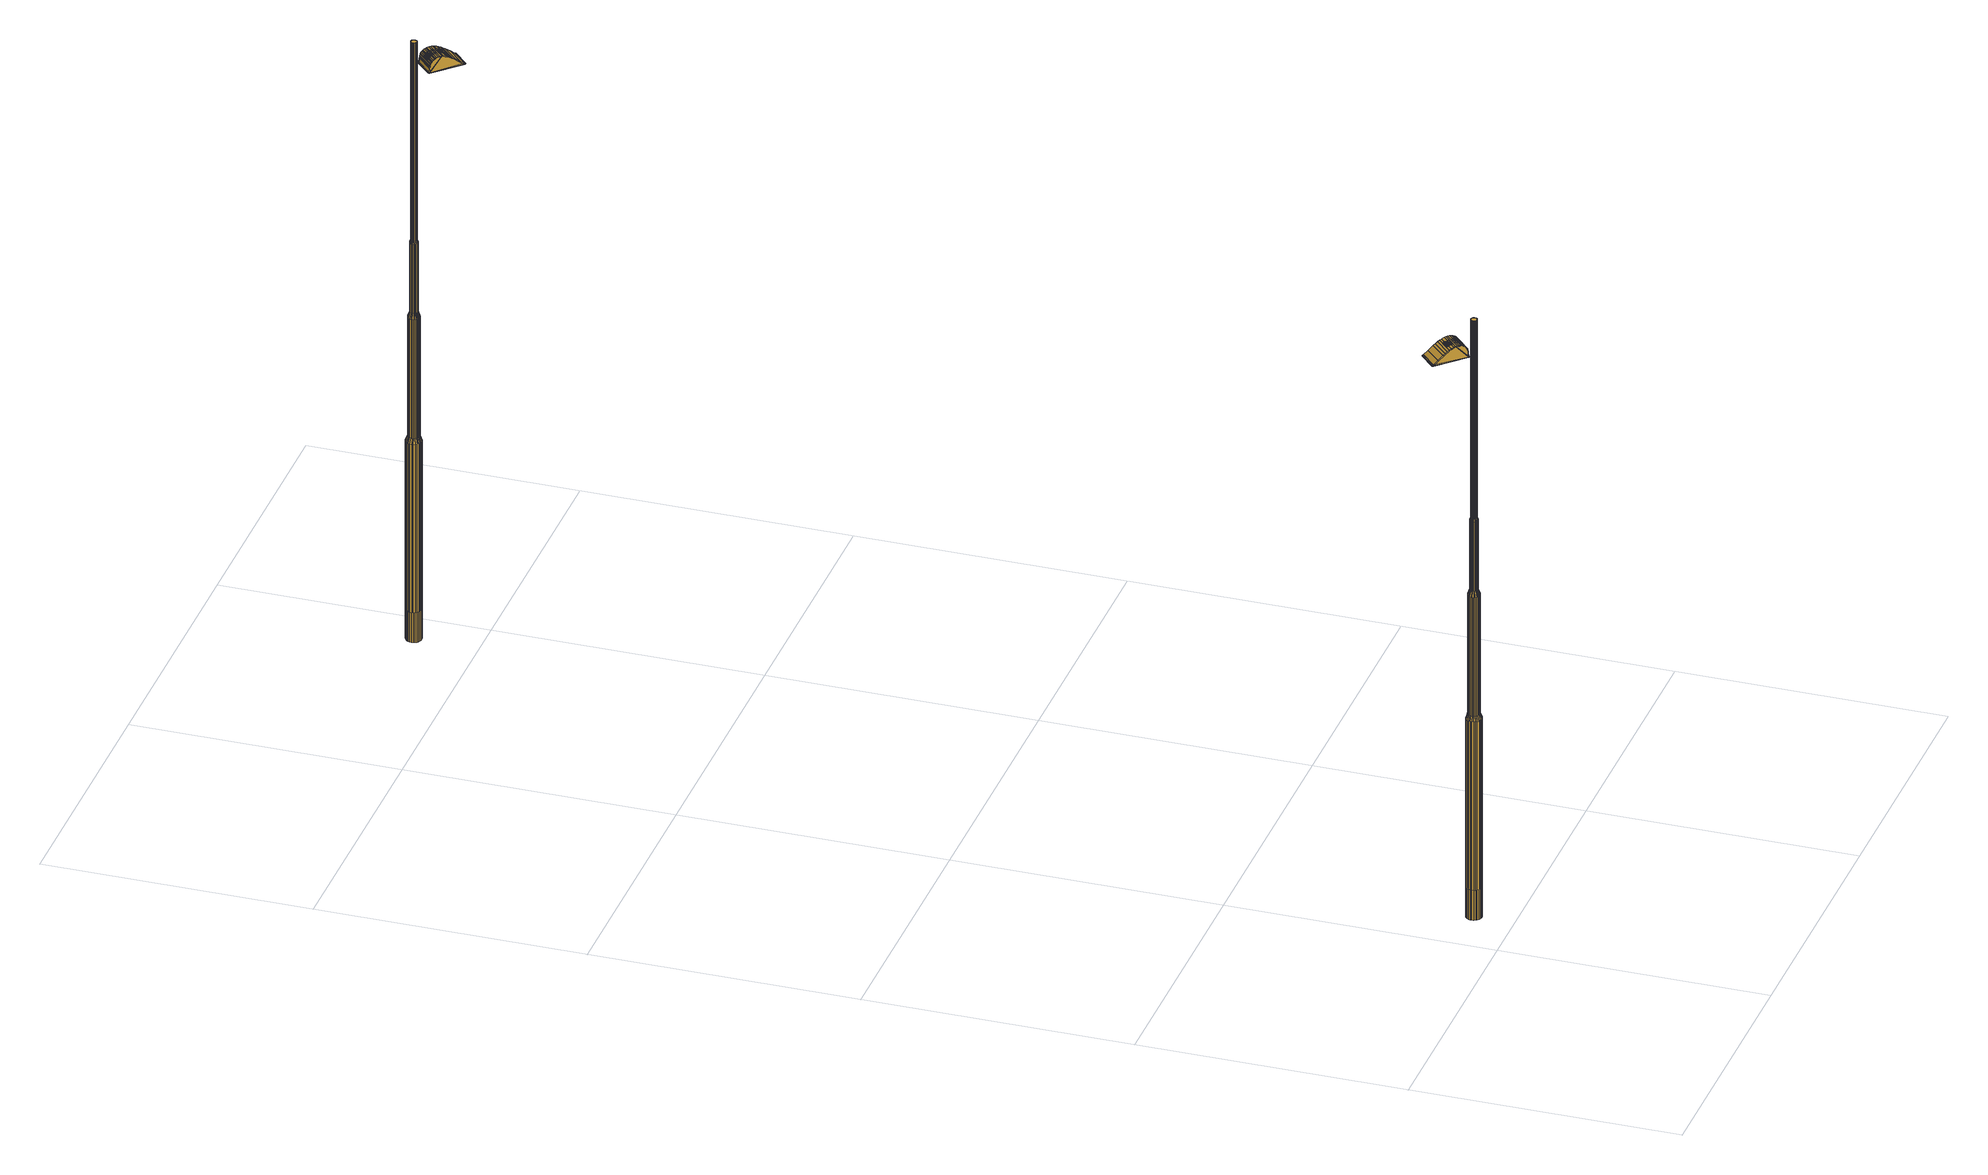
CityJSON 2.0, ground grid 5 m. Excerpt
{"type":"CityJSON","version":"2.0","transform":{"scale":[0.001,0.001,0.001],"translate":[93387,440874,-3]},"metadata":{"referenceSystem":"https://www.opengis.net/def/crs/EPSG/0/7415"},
"CityObjects":{
"cityfurniture1":{"type":"CityFurniture","attributes":{"Lichtpunttype":"Straatverlichting","Brondatum":"12-06-2019","Buurt_nummer":"62","Masttype":"TRAMMAST LPH 10M","Lamptype":"CPO-TW 140W KL.728","Buurtnaam":"Hillegersberg Noord","Nummer":"17","Uithoudertype":"UITHOUDER OV CONVERSIEMODEL","Geplaatst_op":"02-12-2010","Wijknummer":"6","Nivo":"0","Datum_laatste_mutatie":"07-06-2019","Straatnaam":"Straatweg","Thema":"Lichtmasten","Beheerobject":"71935/OVL-017","Armatuurtype":"4767 ARM SGS 453 1X CPO-TW 140W K EB OC FG EVSA VLAK GLAS LS-6","Objecthoogte":"10","Klasse":"Verbindingsweg 2-zijdig","Wijknaam":"Hillegersberg-Schiebroek","class":"Paal","function":"Lichtmast"},"geometry":[{"type":"MultiSurface","lod":"2","boundaries":[[[0,1,2,3]],[[4,5,6,7]],[[8,9,10,11]],[[12,13,1,0]],[[14,15,16,17]],[[17,16,9,8]],[[3,2,5,4]],[[11,10,13,12]],[[18,8,11,19]],[[20,0,3,21]],[[22,23,24,25]],[[26,27,28,29]],[[30,31,32,33]],[[19,11,12,34]],[[35,36,23,22]],[[29,28,37,38]],[[34,12,0,20]],[[39,40,27,26]],[[41,4,7,42]],[[43,14,17,44]],[[45,46,31,30]],[[21,3,4,41]],[[44,17,8,18]],[[33,32,15,14]],[[47,48,46,45]],[[49,50,36,35]],[[38,37,50,49]],[[42,7,40,39]],[[23,51,52,24]],[[7,6,53,40]],[[54,55,56,57]],[[58,59,55,54]],[[28,60,61,37]],[[62,63,59,58]],[[64,65,63,62]],[[66,67,65,64]],[[50,68,69,36]],[[37,61,68,50]],[[36,69,51,23]],[[70,71,48,47]],[[57,56,71,70]],[[27,72,60,28]],[[24,52,67,66]],[[40,53,72,27]],[[73,74,75,76]],[[77,78,79,80]],[[81,82,83,84]],[[85,86,87,88]],[[89,90,91,92]],[[92,91,93,94]],[[80,79,95,96]],[[97,98,78,77]],[[99,100,101,102]],[[84,83,103,104]],[[94,93,74,73]],[[105,106,98,97]],[[107,108,106,105]],[[88,87,108,107]],[[104,103,86,85]],[[109,110,82,81]],[[102,101,110,109]],[[74,111,112,75]],[[90,113,114,91]],[[115,116,117,118]],[[78,119,120,79]],[[121,122,123,124]],[[125,126,113,90]],[[87,127,128,108]],[[124,123,129,130]],[[131,132,133,134]],[[91,114,135,93]],[[93,135,111,74]],[[98,136,119,78]],[[118,117,100,99]],[[134,133,122,121]],[[86,137,127,87]],[[79,120,138,95]],[[139,140,116,115]],[[130,129,140,139]],[[108,128,141,106]],[[96,95,126,125]],[[106,141,136,98]],[[75,112,132,131]],[[142,143,144,145]],[[146,147,148,149]],[[150,151,152,153]],[[154,155,143,142]],[[153,152,147,146]],[[156,157,158,159]],[[145,144,151,150]],[[160,161,162,163]],[[163,162,157,156]],[[149,148,164,165]],[[159,158,155,154]],[[166,142,145,167]],[[92,160,163,89]],[[165,164,168,169]],[[170,146,149,171]],[[169,168,172,173]],[[174,175,176,177]],[[177,176,178,179]],[[180,181,182,183]],[[183,182,184,185]],[[185,184,186,187]],[[187,186,188,189]],[[189,188,190,191]],[[192,150,153,193]],[[179,178,161,160]],[[167,145,150,192]],[[194,159,154,195]],[[196,197,198,199]],[[173,172,197,196]],[[199,198,200,201]],[[201,200,202,203]],[[203,202,181,180]],[[191,190,204,205]],[[206,156,159,194]],[[195,154,142,166]],[[193,153,146,170]],[[205,204,175,174]],[[89,163,156,206]],[[207,189,191,208]],[[209,183,185,210]],[[211,165,169,212]],[[213,196,199,214]],[[167,97,77,166]],[[215,180,183,209]],[[210,185,187,216]],[[94,179,160,92]],[[212,169,173,217]],[[217,173,196,213]],[[218,201,203,219]],[[214,199,201,218]],[[76,174,177,73]],[[216,187,189,207]],[[171,149,165,211]],[[208,191,205,220]],[[166,77,80,195]],[[73,177,179,94]],[[220,205,174,76]],[[219,203,180,215]],[[195,80,96,194]],[[214,102,109,213]],[[210,130,139,209]],[[208,134,121,207]],[[218,99,102,214]],[[171,85,88,170]],[[217,81,84,212]],[[219,118,99,218]],[[192,105,97,167]],[[193,107,105,192]],[[220,131,134,208]],[[170,88,107,193]],[[211,104,85,171]],[[194,96,125,206]],[[213,109,81,217]],[[216,124,130,210]],[[209,139,115,215]],[[212,84,104,211]],[[206,125,90,89]],[[207,121,124,216]],[[76,75,131,220]],[[178,176,175,204,190,188,186,184,182,181,202,200,198,197,172,168,164,148,147,152,151,144,143,155,158,157,162,161]],[[116,221,222,117]],[[123,223,224,129]],[[122,225,223,123]],[[112,226,227,132]],[[101,228,229,110]],[[113,230,231,114]],[[83,232,233,103]],[[95,138,234,126]],[[133,235,225,122]],[[140,236,221,116]],[[126,234,230,113]],[[117,222,237,100]],[[111,238,226,112]],[[103,233,137,86]],[[129,224,236,140]],[[132,227,235,133]],[[82,239,232,83]],[[110,229,239,82]],[[100,237,228,101]],[[224,29,38,236]],[[223,26,29,224]],[[236,38,49,221]],[[114,231,240,135]],[[228,25,241,229]],[[222,35,22,237]],[[225,39,26,223]],[[233,242,243,137]],[[135,240,238,111]],[[127,244,245,128]],[[229,241,246,239]],[[120,247,43,138]],[[137,243,244,127]],[[221,49,35,222]],[[119,248,247,120]],[[136,249,248,119]],[[232,250,242,233]],[[237,22,25,228]],[[239,246,250,232]],[[128,245,251,141]],[[141,251,249,136]],[[235,42,39,225]],[[138,43,44,234]],[[230,18,19,231]],[[25,24,66,241]],[[246,64,62,250]],[[231,19,34,240]],[[247,33,14,43]],[[242,58,54,243]],[[226,21,41,227]],[[251,47,45,249]],[[244,57,70,245]],[[240,34,20,238]],[[250,62,58,242]],[[227,41,42,235]],[[234,44,18,230]],[[248,30,33,247]],[[249,45,30,248]],[[245,70,47,251]],[[238,20,21,226]],[[243,54,57,244]],[[241,66,64,246]],[[252,253,254,255]],[[256,257,258,259]],[[260,261,262]],[[255,254,263,264]],[[265,266,267]],[[268,269,270,271]],[[260,272,273,274]],[[275,276,277,278]],[[259,258,279,280]],[[271,270,257,256]],[[267,281,265]],[[282,283,276,275]],[[280,279,284,285]],[[286,287,288,289]],[[278,277,267,266]],[[290,291,292,293]],[[293,292,294,295]],[[295,294,287,286]],[[262,274,260]],[[289,288,253,252]],[[285,284,283,282]],[[264,263,269,268]],[[296,297,298,299]],[[300,301,297,296]],[[302,303,304]],[[303,305,304]],[[303,306,305]],[[307,308,301,300]],[[309,310,298,297,301,308,311,312,313,314,315,316],[317,318,303,302,319,320]],[[303,318,321,306]],[[306,322,305]],[[306,310,309,322]],[[322,309,316,305]],[[299,298,310,306]],[[323,311,308,307]],[[324,288,287,325]],[[326,253,288,324]],[[327,263,254,328]],[[329,269,263,327]],[[328,254,253,326]],[[330,270,269,329]],[[331,332,333,334]],[[335,336,337,262]],[[338,339,336,335]],[[340,341,342,343]],[[344,345,346,347]],[[341,344,347,342]],[[348,340,343,349]],[[215,115,118,219]],[[350,351,352,353]],[[354,355,356,357]],[[355,350,353,356]],[[358,359,360,361]],[[362,363,364,365]],[[366,358,361,367]],[[368,369,370,371]],[[372,362,365,373]],[[374,348,349,375]],[[376,377,378,379]],[[363,376,379,364]],[[380,381,382,383]],[[369,372,373,370]],[[381,366,367,382]],[[384,385,386,387]],[[359,384,387,360]],[[388,380,383,389]],[[377,390,391,378]],[[385,374,375,386]],[[392,393,394,395]],[[396,392,395,397]],[[398,396,397,399]],[[400,401,402,403]],[[404,405,406,407]],[[405,408,409,406]],[[393,404,407,394]],[[410,411,412,413]],[[414,415,416,417]],[[418,419,420,421]],[[415,422,423,416]],[[424,425,426,427]],[[411,428,429,412]],[[430,431,432,433]],[[434,435,436,437]],[[408,418,421,409]],[[438,414,417,439]],[[435,410,413,436]],[[440,430,433,441]],[[419,434,437,420]],[[431,438,439,432]],[[425,442,443,426]],[[442,440,441,443]],[[444,445,446,447]],[[448,449,450,451]],[[452,453,454,455]],[[453,444,447,454]],[[456,400,403,457]],[[445,448,451,446]],[[449,456,457,450]],[[458,459,460,461]],[[462,463,464,465]],[[466,467,468,469]],[[459,470,471,460]],[[472,473,474,475]],[[463,476,477,464]],[[351,478,479,352]],[[467,452,455,468]],[[480,472,475,481]],[[482,458,461,483]],[[473,466,469,474]],[[478,484,485,479]],[[484,482,483,485]],[[486,462,465,487]],[[470,486,487,471]],[[488,276,283,489]],[[490,277,276,488]],[[491,267,277,490]],[[273,281,267,491]],[[492,493,494,495]],[[317,496,307]],[[497,498,499]],[[304,500,501]],[[502,503,319,302]],[[503,502,493,492]],[[320,319,496]],[[302,304,501]],[[493,502,302,303]],[[299,306,321,317]],[[317,320,496]],[[307,300,296]],[[501,496,319,302]],[[317,296,299]],[[496,323,307]],[[497,499,317,320,492,495,504]],[[317,307,296]],[[505,506,339,338]],[[507,508,509,510]],[[511,291,512,513]],[[510,509,506,505]],[[513,512,508,507]],[[514,292,291,511]],[[325,287,294,515]],[[515,294,292,514]],[[516,517,518,519]],[[520,521,522,523]],[[524,525,526,527]],[[528,529,530,531]],[[532,533,534,535]],[[536,532,535,537]],[[538,539,540,541]],[[542,536,537,543]],[[525,542,543,526]],[[521,544,545,522]],[[529,516,519,530]],[[517,520,523,518]],[[546,528,531,547]],[[533,546,547,534]],[[548,538,541,549]],[[550,551,552,553]],[[554,548,549,555]],[[556,557,558,559]],[[560,561,562,563]],[[564,565,566,567]],[[557,550,553,558]],[[568,569,570,571]],[[572,554,555,573]],[[574,575,576,577]],[[575,568,571,576]],[[561,572,573,562]],[[578,560,563,579]],[[422,574,577,423]],[[565,578,579,566]],[[551,564,567,552]],[[580,581,582,583]],[[584,585,586,587]],[[588,589,590,591]],[[585,592,593,586]],[[594,595,596,597]],[[595,598,599,596]],[[600,580,583,601]],[[589,594,597,590]],[[598,602,603,599]],[[602,600,601,603]],[[604,588,591,605]],[[606,607,608,609]],[[610,606,609,611]],[[612,604,605,613]],[[592,612,613,593]],[[496,312,311,323]],[[500,314,313,501]],[[614,337,615]],[[615,337,336,616]],[[617,506,509,618]],[[265,619,614,281]],[[501,313,312,496]],[[615,619,614]],[[305,316,315,304]],[[620,621,508]],[[304,315,314,500]],[[512,291,290]],[[622,339,506,617]],[[616,336,339,622]],[[508,512,620]],[[290,620,512]],[[618,509,508,621]],[[260,623,261]],[[624,491,490,625]],[[273,491,624]],[[624,272,273]],[[489,283,284,626]],[[626,284,279,627]],[[628,258,257,629]],[[629,257,270,330]],[[627,279,258,628]],[[630,368,371,631]],[[632,633,634,635]],[[636,637,638,639]],[[640,641,642,643]],[[633,644,645,634]],[[637,632,635,638]],[[644,630,631,645]],[[646,647,648,649]],[[650,651,652,653]],[[494,654,504,495]],[[655,640,643,656]],[[657,655,656,658]],[[659,650,653,660]],[[492,320,319,503]],[[651,661,662,652]],[[663,646,649,664]],[[665,666,667,668]],[[666,659,660,667]],[[647,665,668,648]],[[661,669,670,662]],[[654,498,504]],[[669,657,658,670]],[[494,493,303,318,321,671,498,654]],[[497,504,498]],[[671,499,498]],[[499,671,317]],[[321,317,671]],[[672,514,511,673]],[[674,328,326,675]],[[676,515,514,672]],[[677,327,328,674]],[[678,329,327,677]],[[679,505,338,680]],[[681,510,505,679]],[[682,629,330,623]],[[683,628,629,682]],[[684,488,489,685]],[[686,626,627,687]],[[625,490,488,684]],[[680,338,335,688]],[[689,324,325,690]],[[675,326,324,689]],[[687,627,628,683]],[[673,511,513,691]],[[688,335,262,261]],[[691,513,507,692]],[[692,507,510,681]],[[623,330,329,678]],[[690,325,515,676]],[[685,489,626,686]],[[619,615,271]],[[271,256,259,280,285,282,275,278,266,619]],[[693,694,695,696]],[[696,695,332,331]],[[697,698,694,693]],[[334,699,700,697,693,696,331]],[[701,702,703,704]],[[705,706,707,708]],[[700,709,698,697]],[[699,710,709,700]],[[710,333,332,695,694,698,709]],[[711,712,713,714]],[[706,715,716,707]],[[334,333,710,699]],[[717,718,719,720]],[[721,701,704,722]],[[607,705,708,608]],[[718,711,714,719]],[[712,723,724,713]],[[715,717,720,716]],[[723,721,722,724]],[[262,337,614,274]],[[621,290,293,295,286,289,252,255,264,268,271,615,616,622,617,618]],[[621,620,290]],[[260,272,624]],[[624,625,684,685,686,687,683,682,623,260]],[[619,266,265]],[[691,692,681,679,680,688,261,623,678,677,674,675,689,690,676,672,673]]]}]},
"cityfurniture2":{"type":"CityFurniture","attributes":{"Lichtpunttype":"Straatverlichting","Brondatum":"12-06-2019","Buurt_nummer":"62","Masttype":"TRAMMAST LPH 10M","Lamptype":"CPO-TW 140W KL.728","Buurtnaam":"Hillegersberg Noord","Nummer":"16","Uithoudertype":"UITHOUDER OV CONVERSIEMODEL","Geplaatst_op":"02-12-2010","Wijknummer":"6","Nivo":"0","Datum_laatste_mutatie":"07-06-2019","Straatnaam":"Straatweg","Thema":"Lichtmasten","Beheerobject":"71935/OVL-016","Armatuurtype":"4767 ARM SGS 453 1X CPO-TW 140W K EB OC FG EVSA VLAK GLAS LS-6","Objecthoogte":"10","Klasse":"Verbindingsweg 2-zijdig","Wijknaam":"Hillegersberg-Schiebroek","class":"Paal","function":"Lichtmast"},"geometry":[{"type":"MultiSurface","lod":"2","boundaries":[[[725,726,727,728]],[[729,730,731,732]],[[733,734,735,736]],[[737,738,726,725]],[[739,740,741,742]],[[742,741,734,733]],[[728,727,730,729]],[[736,735,738,737]],[[743,733,736,744]],[[745,725,728,746]],[[747,748,749,750]],[[751,752,753,754]],[[755,756,757,758]],[[744,736,737,759]],[[760,761,748,747]],[[754,753,762,763]],[[759,737,725,745]],[[764,765,752,751]],[[766,729,732,767]],[[768,739,742,769]],[[770,771,756,755]],[[746,728,729,766]],[[769,742,733,743]],[[758,757,740,739]],[[772,773,771,770]],[[774,775,761,760]],[[763,762,775,774]],[[767,732,765,764]],[[748,776,777,749]],[[732,731,778,765]],[[779,780,781,782]],[[783,784,780,779]],[[753,785,786,762]],[[787,788,784,783]],[[789,790,788,787]],[[791,792,790,789]],[[775,793,794,761]],[[762,786,793,775]],[[761,794,776,748]],[[795,796,773,772]],[[782,781,796,795]],[[752,797,785,753]],[[749,777,792,791]],[[765,778,797,752]],[[798,799,800,801]],[[802,803,804,805]],[[806,807,808,809]],[[810,811,812,813]],[[814,815,816,817]],[[817,816,818,819]],[[805,804,820,821]],[[822,823,803,802]],[[824,825,826,827]],[[809,808,828,829]],[[819,818,799,798]],[[830,831,823,822]],[[832,833,831,830]],[[813,812,833,832]],[[829,828,811,810]],[[834,835,807,806]],[[827,826,835,834]],[[799,836,837,800]],[[815,838,839,816]],[[840,841,842,843]],[[803,844,845,804]],[[846,847,848,849]],[[850,851,838,815]],[[812,852,853,833]],[[849,848,854,855]],[[856,857,858,859]],[[816,839,860,818]],[[818,860,836,799]],[[823,861,844,803]],[[843,842,825,824]],[[859,858,847,846]],[[811,862,852,812]],[[804,845,863,820]],[[864,865,841,840]],[[855,854,865,864]],[[833,853,866,831]],[[821,820,851,850]],[[831,866,861,823]],[[800,837,857,856]],[[867,868,869,870]],[[871,872,873,874]],[[875,876,877,878]],[[879,880,868,867]],[[878,877,872,871]],[[881,882,883,884]],[[870,869,876,875]],[[885,886,887,888]],[[888,887,882,881]],[[874,873,889,890]],[[884,883,880,879]],[[891,867,870,892]],[[817,885,888,814]],[[890,889,893,894]],[[895,871,874,896]],[[894,893,897,898]],[[899,900,901,902]],[[902,901,903,904]],[[905,906,907,908]],[[908,907,909,910]],[[910,909,911,912]],[[912,911,913,914]],[[914,913,915,916]],[[917,875,878,918]],[[904,903,886,885]],[[892,870,875,917]],[[919,884,879,920]],[[921,922,923,924]],[[898,897,922,921]],[[924,923,925,926]],[[926,925,927,928]],[[928,927,906,905]],[[916,915,929,930]],[[931,881,884,919]],[[920,879,867,891]],[[918,878,871,895]],[[930,929,900,899]],[[814,888,881,931]],[[932,914,916,933]],[[934,908,910,935]],[[936,890,894,937]],[[938,921,924,939]],[[892,822,802,891]],[[940,905,908,934]],[[935,910,912,941]],[[819,904,885,817]],[[937,894,898,942]],[[942,898,921,938]],[[943,926,928,944]],[[939,924,926,943]],[[801,899,902,798]],[[941,912,914,932]],[[896,874,890,936]],[[933,916,930,945]],[[891,802,805,920]],[[798,902,904,819]],[[945,930,899,801]],[[944,928,905,940]],[[920,805,821,919]],[[939,827,834,938]],[[935,855,864,934]],[[933,859,846,932]],[[943,824,827,939]],[[896,810,813,895]],[[942,806,809,937]],[[944,843,824,943]],[[917,830,822,892]],[[918,832,830,917]],[[945,856,859,933]],[[895,813,832,918]],[[936,829,810,896]],[[919,821,850,931]],[[938,834,806,942]],[[941,849,855,935]],[[934,864,840,940]],[[937,809,829,936]],[[931,850,815,814]],[[932,846,849,941]],[[801,800,856,945]],[[903,901,900,929,915,913,911,909,907,906,927,925,923,922,897,893,889,873,872,877,876,869,868,880,883,882,887,886]],[[841,946,947,842]],[[848,948,949,854]],[[847,950,948,848]],[[837,951,952,857]],[[826,953,954,835]],[[838,955,956,839]],[[808,957,958,828]],[[820,863,959,851]],[[858,960,950,847]],[[865,961,946,841]],[[851,959,955,838]],[[842,947,962,825]],[[836,963,951,837]],[[828,958,862,811]],[[854,949,961,865]],[[857,952,960,858]],[[807,964,957,808]],[[835,954,964,807]],[[825,962,953,826]],[[949,754,763,961]],[[948,751,754,949]],[[961,763,774,946]],[[839,956,965,860]],[[953,750,966,954]],[[947,760,747,962]],[[950,764,751,948]],[[958,967,968,862]],[[860,965,963,836]],[[852,969,970,853]],[[954,966,971,964]],[[845,972,768,863]],[[862,968,969,852]],[[946,774,760,947]],[[844,973,972,845]],[[861,974,973,844]],[[957,975,967,958]],[[962,747,750,953]],[[964,971,975,957]],[[853,970,976,866]],[[866,976,974,861]],[[960,767,764,950]],[[863,768,769,959]],[[955,743,744,956]],[[750,749,791,966]],[[971,789,787,975]],[[956,744,759,965]],[[972,758,739,768]],[[967,783,779,968]],[[951,746,766,952]],[[976,772,770,974]],[[969,782,795,970]],[[965,759,745,963]],[[975,787,783,967]],[[952,766,767,960]],[[959,769,743,955]],[[973,755,758,972]],[[974,770,755,973]],[[970,795,772,976]],[[963,745,746,951]],[[968,779,782,969]],[[966,791,789,971]],[[977,978,979,980]],[[981,982,983,984]],[[985,986,987]],[[980,979,988,989]],[[990,991,992]],[[993,994,995,996]],[[985,997,998,999]],[[1000,1001,1002,1003]],[[984,983,1004,1005]],[[996,995,982,981]],[[992,1006,990]],[[1007,1008,1001,1000]],[[1005,1004,1009,1010]],[[1011,1012,1013,1014]],[[1003,1002,992,991]],[[1015,1016,1017,1018]],[[1018,1017,1019,1020]],[[1020,1019,1012,1011]],[[987,999,985]],[[1014,1013,978,977]],[[1010,1009,1008,1007]],[[989,988,994,993]],[[1021,1022,1023,1024]],[[1025,1026,1022,1021]],[[1027,1028,1029]],[[1028,1030,1029]],[[1028,1031,1030]],[[1032,1033,1026,1025]],[[1034,1035,1023,1022,1026,1033,1036,1037,1038,1039,1040,1041],[1042,1043,1028,1027,1044,1045]],[[1028,1043,1046,1031]],[[1031,1047,1030]],[[1031,1035,1034,1047]],[[1047,1034,1041,1030]],[[1024,1023,1035,1031]],[[1048,1036,1033,1032]],[[1049,1013,1012,1050]],[[1051,978,1013,1049]],[[1052,988,979,1053]],[[1054,994,988,1052]],[[1053,979,978,1051]],[[1055,995,994,1054]],[[1056,1057,1058,1059]],[[1060,1061,1062,987]],[[1063,1064,1061,1060]],[[1065,1066,1067,1068]],[[1069,1070,1071,1072]],[[1066,1069,1072,1067]],[[1073,1065,1068,1074]],[[940,840,843,944]],[[1075,1076,1077,1078]],[[1079,1080,1081,1082]],[[1080,1075,1078,1081]],[[1083,1084,1085,1086]],[[1087,1088,1089,1090]],[[1091,1083,1086,1092]],[[1093,1094,1095,1096]],[[1097,1087,1090,1098]],[[1099,1073,1074,1100]],[[1101,1102,1103,1104]],[[1088,1101,1104,1089]],[[1105,1106,1107,1108]],[[1094,1097,1098,1095]],[[1106,1091,1092,1107]],[[1109,1110,1111,1112]],[[1084,1109,1112,1085]],[[1113,1105,1108,1114]],[[1102,1115,1116,1103]],[[1110,1099,1100,1111]],[[1117,1118,1119,1120]],[[1121,1117,1120,1122]],[[1123,1121,1122,1124]],[[1125,1126,1127,1128]],[[1129,1130,1131,1132]],[[1130,1133,1134,1131]],[[1118,1129,1132,1119]],[[1135,1136,1137,1138]],[[1139,1140,1141,1142]],[[1143,1144,1145,1146]],[[1140,1147,1148,1141]],[[1149,1150,1151,1152]],[[1136,1153,1154,1137]],[[1155,1156,1157,1158]],[[1159,1160,1161,1162]],[[1133,1143,1146,1134]],[[1163,1139,1142,1164]],[[1160,1135,1138,1161]],[[1165,1155,1158,1166]],[[1144,1159,1162,1145]],[[1156,1163,1164,1157]],[[1150,1167,1168,1151]],[[1167,1165,1166,1168]],[[1169,1170,1171,1172]],[[1173,1174,1175,1176]],[[1177,1178,1179,1180]],[[1178,1169,1172,1179]],[[1181,1125,1128,1182]],[[1170,1173,1176,1171]],[[1174,1181,1182,1175]],[[1183,1184,1185,1186]],[[1187,1188,1189,1190]],[[1191,1192,1193,1194]],[[1184,1195,1196,1185]],[[1197,1198,1199,1200]],[[1188,1201,1202,1189]],[[1076,1203,1204,1077]],[[1192,1177,1180,1193]],[[1205,1197,1200,1206]],[[1207,1183,1186,1208]],[[1198,1191,1194,1199]],[[1203,1209,1210,1204]],[[1209,1207,1208,1210]],[[1211,1187,1190,1212]],[[1195,1211,1212,1196]],[[1213,1001,1008,1214]],[[1215,1002,1001,1213]],[[1216,992,1002,1215]],[[998,1006,992,1216]],[[1217,1218,1219,1220]],[[1042,1221,1032]],[[1222,1223,1224]],[[1029,1225,1226]],[[1227,1228,1044,1027]],[[1228,1227,1218,1217]],[[1045,1044,1221]],[[1027,1029,1226]],[[1218,1227,1027,1028]],[[1024,1031,1046,1042]],[[1042,1045,1221]],[[1032,1025,1021]],[[1226,1221,1044,1027]],[[1042,1021,1024]],[[1221,1048,1032]],[[1222,1224,1042,1045,1217,1220,1229]],[[1042,1032,1021]],[[1230,1231,1064,1063]],[[1232,1233,1234,1235]],[[1236,1016,1237,1238]],[[1235,1234,1231,1230]],[[1238,1237,1233,1232]],[[1239,1017,1016,1236]],[[1050,1012,1019,1240]],[[1240,1019,1017,1239]],[[1241,1242,1243,1244]],[[1245,1246,1247,1248]],[[1249,1250,1251,1252]],[[1253,1254,1255,1256]],[[1257,1258,1259,1260]],[[1261,1257,1260,1262]],[[1263,1264,1265,1266]],[[1267,1261,1262,1268]],[[1250,1267,1268,1251]],[[1246,1269,1270,1247]],[[1254,1241,1244,1255]],[[1242,1245,1248,1243]],[[1271,1253,1256,1272]],[[1258,1271,1272,1259]],[[1273,1263,1266,1274]],[[1275,1276,1277,1278]],[[1279,1273,1274,1280]],[[1281,1282,1283,1284]],[[1285,1286,1287,1288]],[[1289,1290,1291,1292]],[[1282,1275,1278,1283]],[[1293,1294,1295,1296]],[[1297,1279,1280,1298]],[[1299,1300,1301,1302]],[[1300,1293,1296,1301]],[[1286,1297,1298,1287]],[[1303,1285,1288,1304]],[[1147,1299,1302,1148]],[[1290,1303,1304,1291]],[[1276,1289,1292,1277]],[[1305,1306,1307,1308]],[[1309,1310,1311,1312]],[[1313,1314,1315,1316]],[[1310,1317,1318,1311]],[[1319,1320,1321,1322]],[[1320,1323,1324,1321]],[[1325,1305,1308,1326]],[[1314,1319,1322,1315]],[[1323,1327,1328,1324]],[[1327,1325,1326,1328]],[[1329,1313,1316,1330]],[[1331,1332,1333,1334]],[[1335,1331,1334,1336]],[[1337,1329,1330,1338]],[[1317,1337,1338,1318]],[[1221,1037,1036,1048]],[[1225,1039,1038,1226]],[[1339,1062,1340]],[[1340,1062,1061,1341]],[[1342,1231,1234,1343]],[[990,1344,1339,1006]],[[1226,1038,1037,1221]],[[1340,1344,1339]],[[1030,1041,1040,1029]],[[1345,1346,1233]],[[1029,1040,1039,1225]],[[1237,1016,1015]],[[1347,1064,1231,1342]],[[1341,1061,1064,1347]],[[1233,1237,1345]],[[1015,1345,1237]],[[1343,1234,1233,1346]],[[985,1348,986]],[[1349,1216,1215,1350]],[[998,1216,1349]],[[1349,997,998]],[[1214,1008,1009,1351]],[[1351,1009,1004,1352]],[[1353,983,982,1354]],[[1354,982,995,1055]],[[1352,1004,983,1353]],[[1355,1093,1096,1356]],[[1357,1358,1359,1360]],[[1361,1362,1363,1364]],[[1365,1366,1367,1368]],[[1358,1369,1370,1359]],[[1362,1357,1360,1363]],[[1369,1355,1356,1370]],[[1371,1372,1373,1374]],[[1375,1376,1377,1378]],[[1219,1379,1229,1220]],[[1380,1365,1368,1381]],[[1382,1380,1381,1383]],[[1384,1375,1378,1385]],[[1217,1045,1044,1228]],[[1376,1386,1387,1377]],[[1388,1371,1374,1389]],[[1390,1391,1392,1393]],[[1391,1384,1385,1392]],[[1372,1390,1393,1373]],[[1386,1394,1395,1387]],[[1379,1223,1229]],[[1394,1382,1383,1395]],[[1219,1218,1028,1043,1046,1396,1223,1379]],[[1222,1229,1223]],[[1396,1224,1223]],[[1224,1396,1042]],[[1046,1042,1396]],[[1397,1239,1236,1398]],[[1399,1053,1051,1400]],[[1401,1240,1239,1397]],[[1402,1052,1053,1399]],[[1403,1054,1052,1402]],[[1404,1230,1063,1405]],[[1406,1235,1230,1404]],[[1407,1354,1055,1348]],[[1408,1353,1354,1407]],[[1409,1213,1214,1410]],[[1411,1351,1352,1412]],[[1350,1215,1213,1409]],[[1405,1063,1060,1413]],[[1414,1049,1050,1415]],[[1400,1051,1049,1414]],[[1412,1352,1353,1408]],[[1398,1236,1238,1416]],[[1413,1060,987,986]],[[1416,1238,1232,1417]],[[1417,1232,1235,1406]],[[1348,1055,1054,1403]],[[1415,1050,1240,1401]],[[1410,1214,1351,1411]],[[1344,1340,996]],[[996,981,984,1005,1010,1007,1000,1003,991,1344]],[[1418,1419,1420,1421]],[[1421,1420,1057,1056]],[[1422,1423,1419,1418]],[[1059,1424,1425,1422,1418,1421,1056]],[[1426,1427,1428,1429]],[[1430,1431,1432,1433]],[[1425,1434,1423,1422]],[[1424,1435,1434,1425]],[[1435,1058,1057,1420,1419,1423,1434]],[[1436,1437,1438,1439]],[[1431,1440,1441,1432]],[[1059,1058,1435,1424]],[[1442,1443,1444,1445]],[[1446,1426,1429,1447]],[[1332,1430,1433,1333]],[[1443,1436,1439,1444]],[[1437,1448,1449,1438]],[[1440,1442,1445,1441]],[[1448,1446,1447,1449]],[[987,1062,1339,999]],[[1346,1015,1018,1020,1011,1014,977,980,989,993,996,1340,1341,1347,1342,1343]],[[1346,1345,1015]],[[985,997,1349]],[[1349,1350,1409,1410,1411,1412,1408,1407,1348,985]],[[1344,991,990]],[[1416,1417,1406,1404,1405,1413,986,1348,1403,1402,1399,1400,1414,1415,1401,1397,1398]]]}]}
},
"vertices":[
[790,774,1494],[790,774,894],[782,743,894],[782,743,1494],[780,712,1494],[780,712,894],[785,680,894],[785,680,1494],[856,846,1494],[856,846,894],[829,828,894],[829,828,1494],[807,803,1494],[807,803,894],[916,863,1494],[916,863,894],[885,858,894],[885,858,1494],[856,846,4894],[829,828,4894],[790,774,4894],[782,743,4894],[963,580,4894],[963,580,1494],[992,593,1494],[992,593,4894],[815,624,4894],[815,624,1494],[840,602,1494],[840,602,4894],[979,852,1494],[979,852,894],[948,861,894],[948,861,1494],[807,803,4894],[932,575,4894],[932,575,1494],[869,586,1494],[869,586,4894],[797,651,4894],[797,651,1494],[780,712,4894],[785,680,4894],[916,863,4894],[885,858,4894],[1008,836,1494],[1008,836,894],[1032,814,1494],[1032,814,894],[900,577,4894],[900,577,1494],[963,580,894],[992,593,894],[797,651,894],[1068,727,1494],[1068,727,894],[1062,758,894],[1062,758,1494],[1066,695,1494],[1066,695,894],[840,602,894],[869,586,894],[1057,664,1494],[1057,664,894],[1041,635,1494],[1041,635,894],[1019,610,1494],[1019,610,894],[900,577,894],[932,575,894],[1051,787,1494],[1051,787,894],[815,624,894],[851,750,8894],[851,750,7494],[846,734,7494],[846,734,8894],[950,791,7494],[963,820,7394],[941,827,7394],[933,796,7494],[982,677,7494],[1010,658,7394],[1022,680,7394],[991,693,7494],[997,725,7494],[1030,727,7394],[1026,750,7394],[994,742,7494],[885,788,8894],[885,788,7494],[871,778,7494],[871,778,8894],[860,765,7494],[860,765,8894],[916,829,7394],[917,797,7494],[965,782,7494],[985,808,7394],[942,648,7494],[951,617,7394],[973,625,7394],[957,655,7494],[1028,703,7394],[996,709,7494],[978,771,7494],[1003,792,7394],[988,757,7494],[1017,772,7394],[971,664,7494],[993,639,7394],[822,762,7394],[816,739,7394],[870,815,7394],[851,802,7394],[908,646,7494],[904,614,7394],[927,613,7394],[925,646,7494],[963,820,4994],[941,827,4994],[854,685,7494],[827,669,7394],[841,649,7394],[864,671,7494],[900,794,7494],[892,825,7394],[1026,750,4994],[1017,772,4994],[859,632,7394],[877,660,7494],[845,717,7494],[814,715,7394],[818,692,7394],[848,700,7494],[834,784,7394],[985,808,4994],[1030,727,4994],[916,829,4994],[892,651,7494],[881,620,7394],[1003,792,4994],[942,774,8944],[942,774,12944],[954,768,12944],[954,768,8944],[976,737,8944],[976,737,12944],[978,724,12944],[978,724,8944],[964,759,8944],[964,759,12944],[972,748,12944],[972,748,8944],[930,778,8944],[930,778,12944],[905,776,8944],[905,776,12944],[918,778,12944],[918,778,8944],[883,765,8944],[883,765,12944],[894,772,12944],[894,772,8944],[977,712,12944],[977,712,8944],[950,791,8894],[965,782,8894],[974,700,12944],[974,700,8944],[994,742,8894],[997,725,8894],[967,688,12944],[967,688,8944],[864,731,8944],[864,731,12944],[868,743,12944],[868,743,8944],[874,755,12944],[874,755,8944],[911,665,8944],[911,665,12944],[899,668,12944],[899,668,8944],[887,675,12944],[887,675,8944],[878,683,12944],[878,683,8944],[870,694,12944],[870,694,8944],[866,705,12944],[866,705,8944],[978,771,8894],[988,757,8894],[917,797,8894],[933,796,8894],[959,678,8944],[959,678,12944],[948,670,12944],[948,670,8944],[937,666,12944],[937,666,8944],[923,664,12944],[923,664,8944],[863,718,12944],[863,718,8944],[900,794,8894],[854,685,8894],[848,700,8894],[892,651,8894],[877,660,8894],[996,709,8894],[991,693,8894],[971,664,8894],[957,655,8894],[908,646,8894],[864,671,8894],[982,677,8894],[942,648,8894],[925,646,8894],[845,717,8894],[904,614,4994],[927,613,4994],[841,649,4994],[859,632,4994],[827,669,4994],[816,739,4994],[814,715,4994],[973,625,4994],[993,639,4994],[870,815,4994],[851,802,4994],[1022,680,4994],[1028,703,4994],[892,825,4994],[818,692,4994],[881,620,4994],[951,617,4994],[822,762,4994],[1010,658,4994],[834,784,4994],[1019,610,4894],[1066,695,4894],[1068,727,4894],[1062,758,4894],[1051,787,4894],[1041,635,4894],[948,861,4894],[979,852,4894],[1008,836,4894],[1057,664,4894],[1032,814,4894],[533,805,12606],[541,812,12611],[522,831,12619],[515,824,12613],[423,918,12609],[425,930,12615],[396,959,12600],[395,946,12595],[907,1002,12355],[906,1003,12366],[905,990,12358],[502,853,12624],[495,845,12618],[150,1191,12355],[162,1179,12376],[151,1205,12370],[473,868,12619],[478,877,12625],[452,903,12623],[449,892,12617],[444,1477,12355],[418,1489,12355],[905,989,12355],[283,1059,12507],[279,1078,12508],[209,1147,12436],[217,1124,12440],[366,989,12581],[367,974,12577],[139,1217,12355],[310,1032,12532],[307,1050,12534],[336,1020,12559],[338,1004,12556],[561,776,12585],[570,781,12589],[557,795,12601],[549,790,12596],[585,750,12546],[596,753,12548],[589,762,12563],[578,758,12560],[580,770,12577],[570,766,12573],[422,1504,12357],[422,1504,12350],[408,1499,12350],[408,1499,12357],[436,1499,12357],[436,1499,12350],[586,838,12350],[461,903,12350],[604,711,12357],[129,1198,12357],[129,1226,12357],[911,1012,12357],[911,1012,12350],[123,1213,12350],[129,1226,12350],[917,997,12350],[911,984,12350],[632,711,12350],[618,705,12350],[604,711,12350],[129,1198,12350],[435,1456,12350],[172,1198,12350],[785,1032,12350],[724,1160,12350],[172,1199,12350],[123,1213,12357],[917,997,12357],[830,1061,12601],[843,1048,12589],[814,1077,12611],[774,1118,12624],[795,1097,12619],[750,1142,12625],[725,1168,12623],[723,1114,12461],[508,904,12461],[503,909,12477],[718,1119,12477],[905,990,12361],[625,718,12361],[625,718,12358],[898,995,12442],[621,725,12442],[545,993,12624],[518,1021,12616],[512,1015,12616],[540,988,12624],[490,1051,12601],[460,1081,12583],[455,1075,12583],[484,1045,12601],[571,968,12626],[565,962,12626],[694,865,12564],[685,873,12578],[680,867,12578],[688,859,12564],[709,849,12533],[702,856,12549],[697,850,12549],[704,843,12533],[664,872,12590],[650,886,12602],[645,880,12602],[658,867,12590],[559,956,12626],[534,982,12624],[528,976,12624],[554,951,12626],[674,862,12578],[668,856,12578],[623,891,12612],[604,910,12620],[598,905,12620],[617,885,12612],[583,932,12625],[578,927,12625],[595,944,12625],[589,938,12625],[507,1010,12616],[478,1040,12601],[473,1034,12601],[501,1004,12616],[690,845,12549],[683,853,12564],[677,848,12564],[685,840,12549],[634,902,12612],[615,922,12620],[609,916,12620],[628,897,12612],[698,838,12533],[692,832,12533],[449,1069,12583],[443,1064,12583],[717,887,12564],[708,896,12578],[703,890,12578],[711,881,12564],[725,878,12549],[719,873,12549],[732,871,12533],[726,866,12533],[513,1073,12601],[483,1103,12583],[477,1098,12583],[507,1068,12601],[698,906,12590],[685,919,12602],[679,914,12602],[693,900,12590],[668,936,12612],[662,930,12612],[553,1054,12616],[524,1085,12601],[518,1079,12601],[546,1049,12616],[673,977,12620],[652,1000,12625],[646,994,12625],[667,971,12620],[649,955,12620],[629,977,12625],[623,972,12625],[643,950,12620],[628,1023,12626],[623,1018,12626],[756,893,12533],[748,901,12549],[742,895,12549],[750,888,12533],[495,1114,12583],[489,1108,12583],[721,928,12590],[708,942,12602],[702,936,12602],[715,922,12590],[606,1001,12626],[580,1027,12624],[574,1021,12624],[600,995,12626],[692,958,12612],[686,952,12612],[731,918,12578],[725,912,12578],[740,909,12564],[734,903,12564],[638,944,12620],[617,966,12625],[612,960,12625],[632,938,12620],[594,989,12626],[568,1016,12624],[562,1010,12624],[588,984,12626],[673,908,12602],[657,925,12612],[651,919,12612],[667,903,12602],[541,1044,12616],[535,1038,12616],[626,933,12620],[606,955,12625],[600,949,12625],[621,927,12620],[529,1032,12616],[501,1062,12601],[496,1056,12601],[524,1027,12616],[697,884,12578],[687,894,12590],[681,889,12590],[691,879,12578],[582,979,12626],[576,973,12626],[714,867,12549],[705,876,12564],[700,870,12564],[708,862,12549],[472,1092,12583],[466,1086,12583],[675,884,12590],[669,878,12590],[721,860,12533],[715,855,12533],[645,914,12612],[640,908,12612],[662,897,12602],[656,892,12602],[557,1005,12624],[551,999,12624],[554,1346,12508],[581,1317,12534],[485,1418,12436],[429,1478,12370],[719,1165,12513],[455,908,12513],[299,1069,12494],[562,1326,12494],[911,984,12357],[490,1399,12420],[222,1148,12414],[466,1425,12390],[618,705,12357],[632,711,12357],[581,843,12513],[780,1037,12513],[527,1362,12459],[895,997,12469],[619,728,12469],[885,1007,12514],[609,738,12514],[615,733,12493],[891,1001,12493],[870,1021,12548],[603,745,12532],[878,1013,12532],[862,1028,12563],[854,1037,12577],[651,1046,12626],[626,1071,12624],[620,1066,12624],[645,1040,12626],[598,1099,12616],[570,1129,12601],[564,1123,12601],[593,1093,12616],[778,916,12533],[771,924,12549],[765,918,12549],[773,910,12533],[695,1000,12620],[675,1022,12625],[669,1017,12625],[690,994,12620],[744,951,12590],[731,964,12602],[725,958,12602],[738,945,12590],[754,940,12578],[749,934,12578],[559,1118,12601],[529,1148,12583],[524,1142,12583],[553,1112,12601],[763,931,12564],[757,926,12564],[541,1159,12583],[535,1153,12583],[714,980,12612],[709,975,12612],[587,1088,12616],[581,1082,12616],[752,920,12564],[743,929,12578],[737,923,12578],[746,914,12564],[614,1060,12624],[609,1054,12624],[767,904,12533],[759,912,12549],[754,907,12549],[761,899,12533],[684,988,12620],[663,1011,12625],[657,1005,12625],[678,983,12620],[733,939,12590],[719,953,12602],[713,947,12602],[727,934,12590],[547,1106,12601],[518,1136,12583],[512,1131,12583],[541,1101,12601],[640,1035,12626],[634,1029,12626],[603,1049,12624],[576,1077,12616],[570,1071,12616],[597,1043,12624],[703,969,12612],[697,963,12612],[582,1140,12601],[552,1170,12583],[546,1164,12583],[576,1135,12601],[790,927,12533],[782,935,12549],[776,929,12549],[784,921,12533],[742,975,12602],[726,992,12612],[720,986,12612],[736,970,12602],[774,943,12564],[769,937,12564],[707,1011,12620],[686,1033,12625],[681,1027,12625],[701,1005,12620],[662,1057,12626],[657,1051,12626],[610,1110,12616],[604,1105,12616],[637,1083,12624],[631,1077,12624],[755,962,12590],[750,956,12590],[793,946,12549],[786,954,12564],[780,948,12564],[788,940,12549],[801,938,12533],[795,933,12533],[766,951,12578],[760,945,12578],[626,717,12355],[614,716,12366],[613,717,12368],[607,726,12471],[603,731,12493],[614,716,12355],[593,742,12529],[598,736,12513],[609,723,12445],[735,1171,12617],[455,1465,12376],[509,1409,12440],[610,1286,12559],[639,1257,12581],[669,1225,12600],[698,1196,12615],[639,875,12602],[633,869,12602],[671,842,12564],[663,851,12578],[657,845,12578],[665,836,12564],[687,826,12533],[679,834,12549],[673,829,12549],[681,821,12533],[535,1096,12601],[507,1125,12583],[501,1119,12583],[530,1090,12601],[652,861,12590],[647,856,12590],[736,890,12549],[728,898,12564],[722,893,12564],[731,884,12549],[680,947,12612],[661,966,12620],[656,960,12620],[674,942,12612],[263,1105,12459],[564,1065,12616],[558,1060,12616],[592,1038,12624],[586,1032,12624],[696,930,12602],[691,925,12602],[640,989,12625],[634,983,12625],[744,882,12533],[738,877,12533],[720,907,12578],[710,917,12590],[704,911,12590],[714,901,12578],[617,1012,12626],[611,1006,12626],[199,1171,12386],[866,1039,12560],[874,1031,12546],[802,1104,12613],[820,1086,12606],[858,1047,12573],[782,1124,12618],[759,1147,12619],[897,1009,12471],[900,1007,12445],[893,1013,12493],[710,1198,12609],[682,1226,12595],[573,1341,12507],[599,1313,12532],[626,1284,12556],[654,1256,12577],[906,1003,12368],[835,1070,12596],[848,1057,12585],[881,1024,12530],[888,1018,12513],[744,1091,12468],[529,882,12468],[519,892,12457],[734,1101,12457],[744,1091,12486],[529,882,12486],[723,1114,12493],[734,1101,12496],[593,1151,12601],[563,1181,12583],[558,1176,12583],[587,1146,12601],[777,962,12578],[767,973,12590],[761,967,12590],[771,957,12578],[519,892,12496],[508,904,12493],[698,1044,12625],[674,1068,12626],[668,1063,12626],[692,1038,12625],[753,987,12602],[748,981,12602],[737,1003,12612],[718,1022,12620],[712,1016,12620],[731,997,12612],[621,1122,12616],[615,1116,12616],[648,1094,12624],[643,1088,12624],
[4473,21140,1441],[4473,21140,841],[4481,21171,841],[4481,21171,1441],[4483,21202,1441],[4483,21202,841],[4478,21234,841],[4478,21234,1441],[4407,21068,1441],[4407,21068,841],[4434,21086,841],[4434,21086,1441],[4456,21111,1441],[4456,21111,841],[4347,21051,1441],[4347,21051,841],[4378,21056,841],[4378,21056,1441],[4407,21068,4841],[4434,21086,4841],[4473,21140,4841],[4481,21171,4841],[4300,21334,4841],[4300,21334,1441],[4271,21321,1441],[4271,21321,4841],[4448,21290,4841],[4448,21290,1441],[4423,21312,1441],[4423,21312,4841],[4284,21062,1441],[4284,21062,841],[4315,21053,841],[4315,21053,1441],[4456,21111,4841],[4331,21339,4841],[4331,21339,1441],[4394,21328,1441],[4394,21328,4841],[4466,21263,4841],[4466,21263,1441],[4483,21202,4841],[4478,21234,4841],[4347,21051,4841],[4378,21056,4841],[4255,21078,1441],[4255,21078,841],[4231,21100,1441],[4231,21100,841],[4363,21337,4841],[4363,21337,1441],[4300,21334,841],[4271,21321,841],[4466,21263,841],[4195,21187,1441],[4195,21187,841],[4201,21156,841],[4201,21156,1441],[4197,21219,1441],[4197,21219,841],[4423,21312,841],[4394,21328,841],[4206,21250,1441],[4206,21250,841],[4222,21279,1441],[4222,21279,841],[4244,21304,1441],[4244,21304,841],[4363,21337,841],[4331,21339,841],[4212,21127,1441],[4212,21127,841],[4448,21290,841],[4412,21164,8841],[4412,21164,7441],[4417,21180,7441],[4417,21180,8841],[4313,21123,7441],[4300,21094,7341],[4322,21087,7341],[4330,21118,7441],[4281,21237,7441],[4253,21256,7341],[4241,21234,7341],[4272,21221,7441],[4266,21189,7441],[4233,21187,7341],[4237,21164,7341],[4269,21172,7441],[4378,21126,8841],[4378,21126,7441],[4392,21136,7441],[4392,21136,8841],[4403,21149,7441],[4403,21149,8841],[4347,21085,7341],[4346,21117,7441],[4298,21132,7441],[4278,21106,7341],[4321,21266,7441],[4312,21297,7341],[4290,21289,7341],[4306,21259,7441],[4235,21211,7341],[4267,21205,7441],[4285,21143,7441],[4260,21122,7341],[4275,21157,7441],[4246,21142,7341],[4292,21250,7441],[4270,21275,7341],[4441,21152,7341],[4447,21175,7341],[4393,21099,7341],[4412,21112,7341],[4355,21268,7441],[4359,21300,7341],[4336,21301,7341],[4338,21268,7441],[4300,21094,4941],[4322,21087,4941],[4409,21229,7441],[4436,21245,7341],[4422,21265,7341],[4399,21243,7441],[4363,21120,7441],[4371,21089,7341],[4237,21164,4941],[4246,21142,4941],[4404,21282,7341],[4386,21254,7441],[4418,21197,7441],[4449,21199,7341],[4445,21222,7341],[4415,21214,7441],[4429,21130,7341],[4278,21106,4941],[4233,21187,4941],[4347,21085,4941],[4371,21263,7441],[4382,21294,7341],[4260,21122,4941],[4321,21140,8891],[4321,21140,12891],[4309,21146,12891],[4309,21146,8891],[4287,21177,8891],[4287,21177,12891],[4285,21190,12891],[4285,21190,8891],[4299,21155,8891],[4299,21155,12891],[4291,21166,12891],[4291,21166,8891],[4333,21136,8891],[4333,21136,12891],[4358,21138,8891],[4358,21138,12891],[4345,21136,12891],[4345,21136,8891],[4380,21149,8891],[4380,21149,12891],[4369,21142,12891],[4369,21142,8891],[4286,21202,12891],[4286,21202,8891],[4313,21123,8841],[4298,21132,8841],[4289,21214,12891],[4289,21214,8891],[4269,21172,8841],[4266,21189,8841],[4296,21226,12891],[4296,21226,8891],[4399,21183,8891],[4399,21183,12891],[4395,21171,12891],[4395,21171,8891],[4389,21159,12891],[4389,21159,8891],[4352,21249,8891],[4352,21249,12891],[4364,21246,12891],[4364,21246,8891],[4376,21239,12891],[4376,21239,8891],[4385,21231,12891],[4385,21231,8891],[4393,21220,12891],[4393,21220,8891],[4397,21209,12891],[4397,21209,8891],[4285,21143,8841],[4275,21157,8841],[4346,21117,8841],[4330,21118,8841],[4304,21236,8891],[4304,21236,12891],[4315,21244,12891],[4315,21244,8891],[4326,21248,12891],[4326,21248,8891],[4340,21250,12891],[4340,21250,8891],[4400,21196,12891],[4400,21196,8891],[4363,21120,8841],[4409,21229,8841],[4415,21214,8841],[4371,21263,8841],[4386,21254,8841],[4267,21205,8841],[4272,21221,8841],[4292,21250,8841],[4306,21259,8841],[4355,21268,8841],[4399,21243,8841],[4281,21237,8841],[4321,21266,8841],[4338,21268,8841],[4418,21197,8841],[4359,21300,4941],[4336,21301,4941],[4422,21265,4941],[4404,21282,4941],[4436,21245,4941],[4447,21175,4941],[4449,21199,4941],[4290,21289,4941],[4270,21275,4941],[4393,21099,4941],[4412,21112,4941],[4241,21234,4941],[4235,21211,4941],[4371,21089,4941],[4445,21222,4941],[4382,21294,4941],[4312,21297,4941],[4441,21152,4941],[4253,21256,4941],[4429,21130,4941],[4244,21304,4841],[4197,21219,4841],[4195,21187,4841],[4201,21156,4841],[4212,21127,4841],[4222,21279,4841],[4315,21053,4841],[4284,21062,4841],[4255,21078,4841],[4206,21250,4841],[4231,21100,4841],[4730,21109,12553],[4722,21102,12558],[4741,21083,12566],[4748,21090,12560],[4840,20996,12556],[4838,20984,12562],[4867,20955,12547],[4868,20968,12542],[4356,20912,12302],[4357,20911,12313],[4358,20924,12305],[4761,21061,12571],[4768,21069,12565],[5113,20723,12302],[5101,20735,12323],[5112,20709,12317],[4790,21046,12566],[4785,21037,12572],[4811,21011,12570],[4814,21022,12564],[4819,20437,12302],[4845,20425,12302],[4358,20925,12302],[4980,20855,12454],[4984,20836,12455],[5054,20767,12383],[5046,20790,12387],[4897,20925,12528],[4896,20940,12524],[5124,20697,12302],[4953,20882,12479],[4956,20864,12481],[4927,20894,12506],[4925,20910,12503],[4702,21138,12532],[4693,21133,12536],[4706,21119,12548],[4714,21124,12543],[4678,21164,12493],[4667,21161,12495],[4674,21152,12510],[4685,21156,12507],[4683,21144,12524],[4693,21148,12520],[4841,20410,12304],[4841,20410,12297],[4855,20415,12297],[4855,20415,12304],[4827,20415,12304],[4827,20415,12297],[4677,21076,12297],[4802,21011,12297],[4659,21203,12304],[5134,20716,12304],[5134,20688,12304],[4352,20902,12304],[4352,20902,12297],[5140,20701,12297],[5134,20688,12297],[4346,20917,12297],[4352,20930,12297],[4631,21203,12297],[4645,21209,12297],[4659,21203,12297],[5134,20716,12297],[4828,20458,12297],[5091,20716,12297],[4478,20882,12297],[4539,20754,12297],[5091,20715,12297],[5140,20701,12304],[4346,20917,12304],[4433,20853,12548],[4420,20866,12536],[4449,20837,12558],[4489,20796,12571],[4468,20817,12566],[4513,20772,12572],[4538,20746,12570],[4540,20800,12408],[4755,21010,12408],[4760,21005,12424],[4545,20795,12424],[4358,20924,12308],[4638,21196,12308],[4638,21196,12305],[4365,20919,12389],[4642,21189,12389],[4718,20921,12571],[4745,20893,12563],[4751,20899,12563],[4723,20926,12571],[4773,20863,12548],[4803,20833,12530],[4808,20839,12530],[4779,20869,12548],[4692,20946,12573],[4698,20952,12573],[4569,21049,12511],[4578,21041,12525],[4583,21047,12525],[4575,21055,12511],[4554,21065,12480],[4561,21058,12496],[4566,21064,12496],[4559,21071,12480],[4599,21042,12537],[4613,21028,12549],[4618,21034,12549],[4605,21047,12537],[4704,20958,12573],[4729,20932,12571],[4735,20938,12571],[4709,20963,12573],[4589,21052,12525],[4595,21058,12525],[4640,21023,12559],[4659,21004,12567],[4665,21009,12567],[4646,21029,12559],[4680,20982,12572],[4685,20987,12572],[4668,20970,12572],[4674,20976,12572],[4756,20904,12563],[4785,20874,12548],[4790,20880,12548],[4762,20910,12563],[4573,21069,12496],[4580,21061,12511],[4586,21066,12511],[4578,21074,12496],[4629,21012,12559],[4648,20992,12567],[4654,20998,12567],[4635,21017,12559],[4565,21076,12480],[4571,21082,12480],[4814,20845,12530],[4820,20850,12530],[4546,21027,12511],[4555,21018,12525],[4560,21024,12525],[4552,21033,12511],[4538,21036,12496],[4544,21041,12496],[4531,21043,12480],[4537,21048,12480],[4750,20841,12548],[4780,20811,12530],[4786,20816,12530],[4756,20846,12548],[4565,21008,12537],[4578,20995,12549],[4584,21000,12549],[4570,21014,12537],[4595,20978,12559],[4601,20984,12559],[4710,20860,12563],[4739,20829,12548],[4745,20835,12548],[4717,20865,12563],[4590,20937,12567],[4611,20914,12572],[4617,20920,12572],[4596,20943,12567],[4614,20959,12567],[4634,20937,12572],[4640,20942,12572],[4620,20964,12567],[4635,20891,12573],[4640,20896,12573],[4507,21021,12480],[4515,21013,12496],[4521,21019,12496],[4513,21026,12480],[4768,20800,12530],[4774,20806,12530],[4542,20986,12537],[4555,20972,12549],[4561,20978,12549],[4548,20992,12537],[4657,20913,12573],[4683,20887,12571],[4689,20893,12571],[4663,20919,12573],[4571,20956,12559],[4577,20962,12559],[4532,20996,12525],[4538,21002,12525],[4523,21005,12511],[4529,21011,12511],[4625,20970,12567],[4646,20948,12572],[4651,20954,12572],[4631,20976,12567],[4669,20925,12573],[4695,20898,12571],[4701,20904,12571],[4675,20930,12573],[4590,21006,12549],[4606,20989,12559],[4612,20995,12559],[4596,21011,12549],[4722,20870,12563],[4728,20876,12563],[4637,20981,12567],[4657,20959,12572],[4663,20965,12572],[4642,20987,12567],[4734,20882,12563],[4762,20852,12548],[4767,20858,12548],[4739,20887,12563],[4566,21030,12525],[4576,21020,12537],[4582,21025,12537],[4572,21035,12525],[4681,20935,12573],[4687,20941,12573],[4549,21047,12496],[4558,21038,12511],[4563,21044,12511],[4555,21052,12496],[4791,20822,12530],[4797,20828,12530],[4588,21030,12537],[4594,21036,12537],[4542,21054,12480],[4548,21059,12480],[4618,21000,12559],[4623,21006,12559],[4601,21017,12549],[4607,21022,12549],[4706,20909,12571],[4712,20915,12571],[4709,20568,12455],[4682,20597,12481],[4778,20496,12383],[4834,20436,12317],[4544,20749,12460],[4808,21006,12460],[4964,20845,12441],[4701,20588,12441],[4352,20930,12304],[4773,20515,12367],[5041,20766,12361],[4797,20489,12337],[4645,21209,12304],[4631,21203,12304],[4682,21071,12460],[4483,20877,12460],[4736,20552,12406],[4368,20917,12416],[4644,21186,12416],[4378,20907,12461],[4654,21176,12461],[4648,21181,12440],[4372,20913,12440],[4393,20893,12495],[4660,21169,12479],[4385,20901,12479],[4401,20886,12510],[4409,20877,12524],[4612,20868,12573],[4637,20843,12571],[4643,20848,12571],[4618,20874,12573],[4665,20815,12563],[4693,20785,12548],[4699,20791,12548],[4670,20821,12563],[4485,20998,12480],[4492,20990,12496],[4498,20996,12496],[4490,21004,12480],[4568,20914,12567],[4588,20892,12572],[4594,20897,12572],[4573,20920,12567],[4519,20963,12537],[4532,20950,12549],[4538,20956,12549],[4525,20969,12537],[4509,20974,12525],[4514,20980,12525],[4704,20796,12548],[4734,20766,12530],[4739,20772,12530],[4710,20802,12548],[4500,20983,12511],[4506,20988,12511],[4722,20755,12530],[4728,20761,12530],[4549,20934,12559],[4554,20939,12559],[4676,20826,12563],[4682,20832,12563],[4511,20994,12511],[4520,20985,12525],[4526,20991,12525],[4517,21000,12511],[4649,20854,12571],[4654,20860,12571],[4496,21010,12480],[4504,21002,12496],[4509,21007,12496],[4502,21015,12480],[4579,20926,12567],[4600,20903,12572],[4606,20909,12572],[4585,20931,12567],[4530,20975,12537],[4544,20961,12549],[4550,20967,12549],[4536,20980,12537],[4716,20808,12548],[4745,20778,12530],[4751,20783,12530],[4722,20813,12548],[4623,20879,12573],[4629,20885,12573],[4660,20865,12571],[4687,20837,12563],[4693,20843,12563],[4666,20871,12571],[4560,20945,12559],[4566,20951,12559],[4681,20774,12548],[4711,20744,12530],[4717,20750,12530],[4687,20779,12548],[4473,20987,12480],[4481,20979,12496],[4487,20985,12496],[4479,20993,12480],[4521,20939,12549],[4537,20922,12559],[4543,20928,12559],[4527,20944,12549],[4489,20971,12511],[4494,20977,12511],[4556,20903,12567],[4577,20881,12572],[4582,20887,12572],[4562,20909,12567],[4601,20857,12573],[4606,20863,12573],[4653,20804,12563],[4659,20809,12563],[4626,20831,12571],[4632,20837,12571],[4508,20952,12537],[4513,20958,12537],[4470,20968,12496],[4477,20960,12511],[4483,20966,12511],[4475,20974,12496],[4462,20976,12480],[4468,20981,12480],[4497,20963,12525],[4503,20969,12525],[4637,21197,12302],[4649,21198,12313],[4650,21197,12315],[4656,21188,12418],[4660,21183,12440],[4649,21198,12302],[4670,21172,12476],[4665,21178,12460],[4654,21191,12392],[4528,20743,12564],[4808,20449,12323],[4754,20505,12387],[4653,20628,12506],[4624,20657,12528],[4594,20689,12547],[4565,20718,12562],[4624,21039,12549],[4630,21045,12549],[4592,21072,12511],[4600,21063,12525],[4606,21069,12525],[4598,21078,12511],[4576,21088,12480],[4584,21080,12496],[4590,21085,12496],[4582,21093,12480],[4728,20818,12548],[4756,20789,12530],[4762,20795,12530],[4733,20824,12548],[4611,21053,12537],[4616,21058,12537],[4527,21024,12496],[4535,21016,12511],[4541,21021,12511],[4532,21030,12496],[4583,20967,12559],[4602,20948,12567],[4607,20954,12567],[4589,20972,12559],[5000,20809,12406],[4699,20849,12563],[4705,20854,12563],[4671,20876,12571],[4677,20882,12571],[4567,20984,12549],[4572,20989,12549],[4623,20925,12572],[4629,20931,12572],[4519,21032,12480],[4525,21037,12480],[4543,21007,12525],[4553,20997,12537],[4559,21003,12537],[4549,21013,12525],[4646,20902,12573],[4652,20908,12573],[5064,20743,12333],[4397,20875,12507],[4389,20883,12493],[4461,20810,12560],[4443,20828,12553],[4405,20867,12520],[4481,20790,12565],[4504,20767,12566],[4366,20905,12418],[4363,20907,12392],[4370,20901,12440],[4553,20716,12556],[4581,20688,12542],[4690,20573,12454],[4664,20601,12479],[4637,20630,12503],[4609,20658,12524],[4357,20911,12315],[4428,20844,12543],[4415,20857,12532],[4382,20890,12477],[4375,20896,12460],[4519,20823,12415],[4734,21032,12415],[4744,21022,12404],[4529,20813,12404],[4519,20823,12433],[4734,21032,12433],[4540,20800,12440],[4529,20813,12443],[4670,20763,12548],[4700,20733,12530],[4705,20738,12530],[4676,20768,12548],[4486,20952,12525],[4496,20941,12537],[4502,20947,12537],[4492,20957,12525],[4744,21022,12443],[4755,21010,12440],[4565,20870,12572],[4589,20846,12573],[4595,20851,12573],[4571,20876,12572],[4510,20927,12549],[4515,20933,12549],[4526,20911,12559],[4545,20892,12567],[4551,20898,12567],[4532,20917,12559],[4642,20792,12563],[4648,20798,12563],[4615,20820,12571],[4620,20826,12571]
]}
